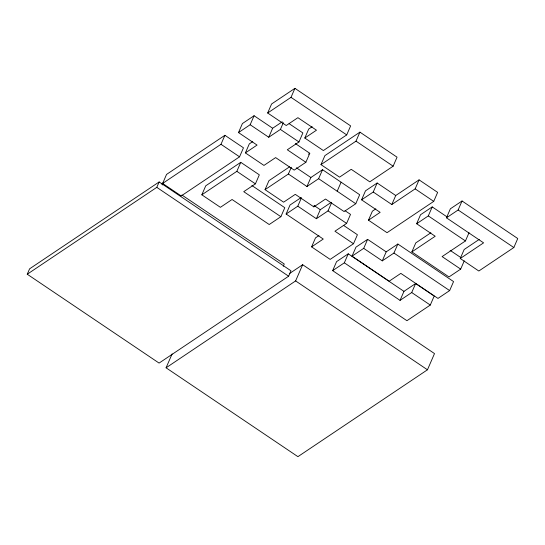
<?xml version="1.0" encoding="UTF-8"?>
<svg xmlns="http://www.w3.org/2000/svg" width="545" height="545" viewBox="0 0 545 545"><rect width="100%" height="100%" fill="white"/><g stroke="black" fill="none" stroke-linecap="round" stroke-linejoin="round"><path stroke-width="0.82" d="M27.25 274.224L29.6 268.821L159.147 181.948L290.982 270.81L288.632 276.213L159.086 363.086L27.25 274.224L156.797 187.351L159.147 181.948M162.628 183.433L166.545 174.427L224.901 135.296L243.472 147.811L239.555 156.817L181.199 195.955L162.628 183.433L220.984 144.302L224.901 135.296M162.56 184.959L163.227 183.42M280.879 216.706L269.21 224.526L232.068 199.497L220.398 207.325L201.834 194.81L205.744 185.804L240.761 162.321L259.331 174.836L255.414 183.842L243.744 191.67L280.879 216.706L284.797 207.7L251.865 185.498M295.342 143.546L309.785 153.281L305.868 162.287L294.198 170.115L275.627 157.594L263.957 165.421L245.386 152.907L257.056 145.079L238.492 132.564L242.409 123.558L254.079 115.731L272.643 128.245L282.255 121.801M238.492 132.564L250.162 124.737L254.079 115.731M201.834 194.81L236.843 171.328L240.761 162.321M245.386 152.907L249.303 143.9L252.737 141.598M304.805 138.028L316.475 130.201L297.904 117.686L286.234 125.514L267.67 112.999L271.58 103.993L294.927 88.338L350.633 125.888L346.715 134.894L323.376 150.549L304.805 138.028L308.722 129.022L312.156 126.719M289.293 273.685L302.666 264.713L434.508 353.576L427.457 369.789L297.911 456.662L166.075 367.8L172.118 353.903M250.162 124.737L268.733 137.251L272.643 128.245M267.67 112.999L291.01 97.344L294.927 88.338M268.733 137.251L280.403 129.424L283.339 122.673M265.04 189.66L288.387 174.012L306.951 186.526L310.868 177.52L322.538 169.693L359.68 194.728L355.762 203.735L344.093 211.555L325.522 199.041L313.852 206.868L295.281 194.354L283.611 202.181L265.04 189.66L268.958 180.654L289.552 166.845M305.868 162.287L287.297 149.773L298.967 141.945L302.884 132.939L289.129 123.667M288.387 174.012L291.323 167.254M343.663 225.46L357.418 234.732L353.501 243.738L330.161 259.393L311.597 246.878L323.267 239.051L286.125 214.015L290.042 205.009L301.024 197.644M286.125 214.015L297.795 206.187L301.385 197.937M320.985 164.631L324.902 155.625L359.918 132.142L397.053 157.178L393.136 166.184L369.796 181.839L351.225 169.318L339.555 177.145L320.985 164.631L356.001 141.148L359.918 132.142M306.951 186.526L318.621 178.699L322.538 169.693M283.257 266.314L284.258 263.998L181.914 195.015M313.852 206.868L314.506 205.37M297.795 206.187L316.366 218.709L320.283 209.702L331.265 202.331M166.075 367.8L295.615 280.92L302.666 264.713M311.597 246.878L315.507 237.872L318.941 235.569M316.366 218.709L328.036 210.881L331.626 202.624M337.192 191.213L341.109 182.207M353.501 243.738L334.937 231.223L346.606 223.396L350.524 214.389L345.019 210.683M368.475 220.18L380.144 212.352L361.573 199.831L365.491 190.832L377.16 183.004L395.731 195.519L419.071 179.864L437.642 192.378L433.725 201.384L387.039 232.695L368.475 220.18L372.385 211.174L375.818 208.871M332.668 270.64L336.578 261.634L348.248 253.813L403.961 291.357L415.631 283.529L434.195 296.051L430.284 305.057L406.938 320.705L332.668 270.64L344.338 262.819L348.248 253.813M361.573 199.831L373.243 192.01L377.16 183.004M352.029 256.17L355.946 247.164L367.616 239.344L386.187 251.858L397.857 244.031L453.563 281.581L449.645 290.587L437.976 298.408L400.834 273.379L389.164 281.206L352.029 256.17L363.699 248.35L367.616 239.344M373.243 192.01L391.814 204.525L395.731 195.519M363.699 248.35L382.27 260.864L386.187 251.858M391.814 204.525L415.154 188.87L419.071 179.864M382.27 260.864L393.94 253.037L397.857 244.031M464.258 260.857L460.675 269.114L448.998 276.935L411.863 251.906L435.203 236.251L416.639 223.736L420.549 214.73L432.219 206.902L446.934 216.821M411.863 251.906L415.781 242.9L430.884 232.77M416.639 223.736L428.309 215.909L432.219 206.902M344.338 262.819L400.044 300.363L403.961 291.357M400.044 300.363L411.713 292.536L415.631 283.529M460.253 258.5L483.592 242.852L446.457 217.816L450.374 208.81L462.044 200.982L517.75 238.533L513.833 247.539L478.823 271.015L460.253 258.5L464.17 249.494L479.273 239.371M446.457 217.816L458.127 209.989L462.044 200.982M460.675 269.114L442.104 256.593L465.444 240.945L469.034 232.688M161.449 184.06L163.561 182.643M308.409 154.201L309.785 153.281M291.01 97.344L346.715 134.894M356.001 141.148L393.136 166.184M458.127 209.989L513.833 247.539M415.154 188.87L433.725 201.384M428.309 215.909L465.444 240.945M280.403 129.424L298.967 141.945M450.143 250.373L460.464 257.322M318.621 178.699L355.762 203.735M296.425 167.785L310.868 177.52M393.94 253.037L449.645 290.587M328.036 210.881L346.606 223.396M314.09 205.526L320.283 209.702M220.984 144.302L239.555 156.817M236.843 171.328L255.414 183.842M411.713 292.536L430.284 305.057M156.797 187.351L288.632 276.213M295.615 280.92L427.457 369.789"/></g></svg>
